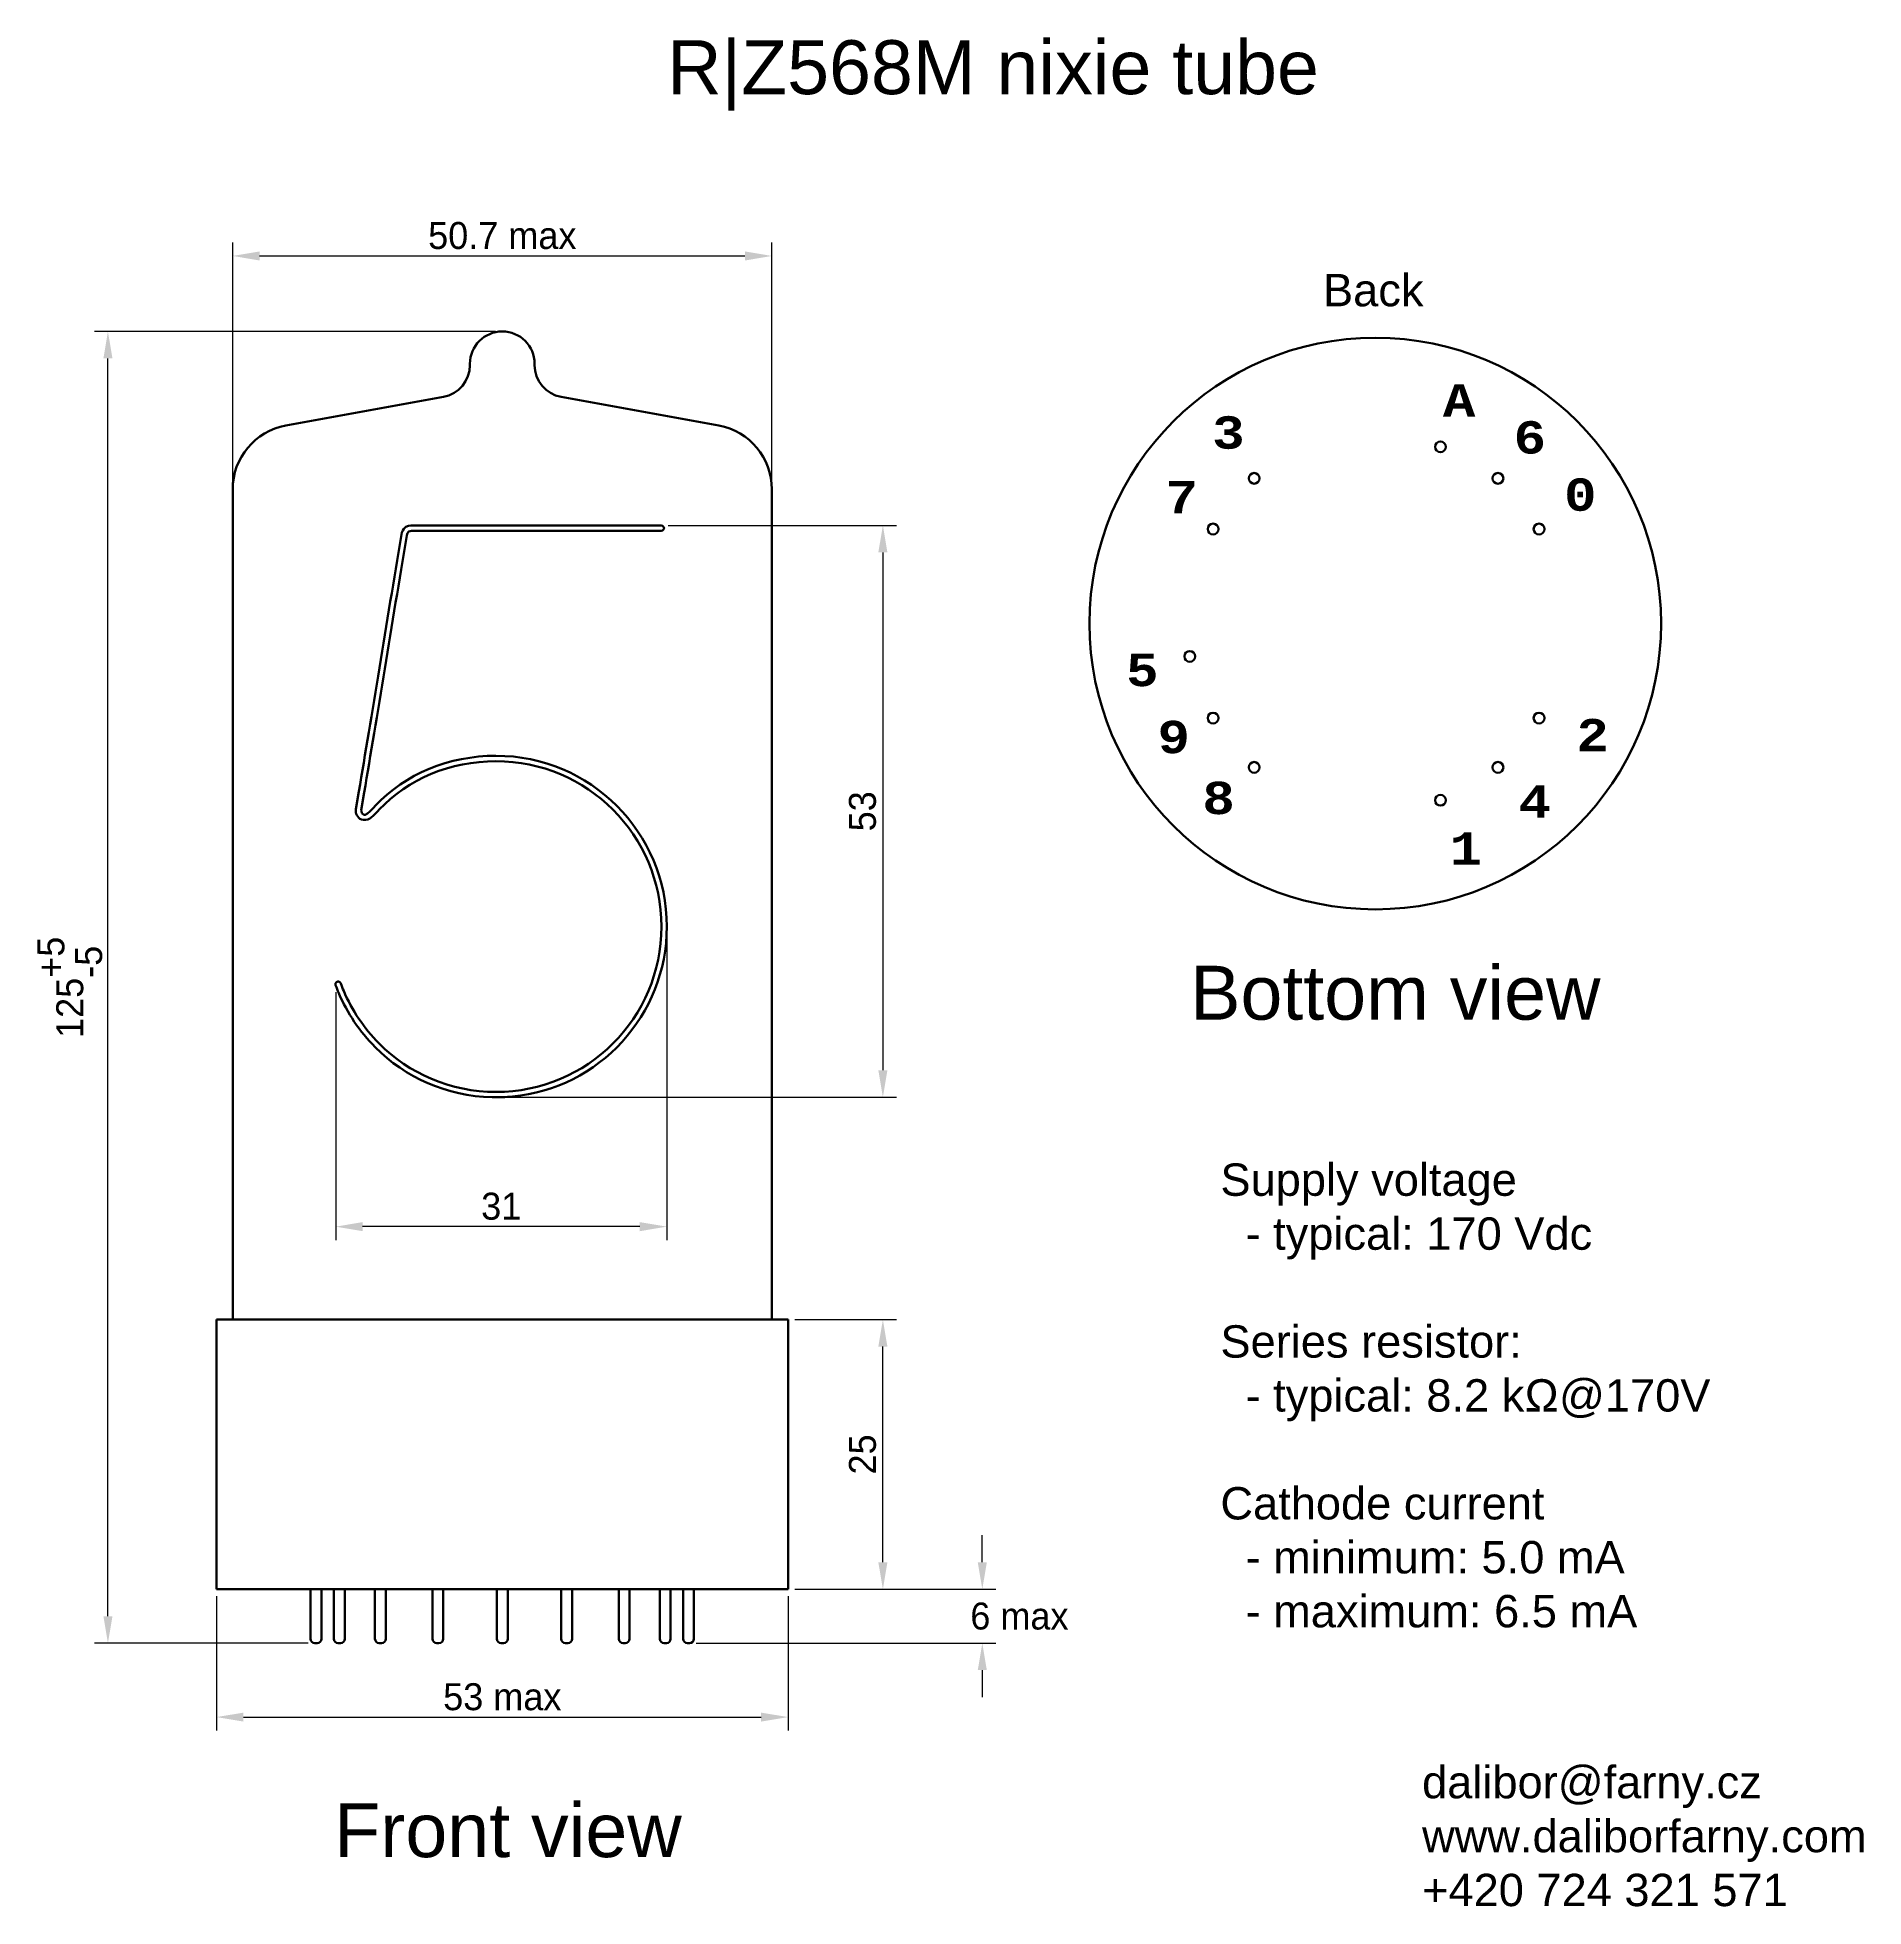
# Model space of a CAD drawing. Header units: millimetres. Extents: x 32 to 201, y 7 to 180.
import ezdxf

# ---------------------------------------------------------------- set-up
doc = ezdxf.new("R2010")
doc.units = ezdxf.units.MM
doc.layers.get('0').update_dxf_attribs({"color": 18, "lineweight": 50, "true_color": 0x000000})
doc.layers.add('koty', color=1, linetype='Continuous', lineweight=25, true_color=0xff0000)
doc.styles.add('QCADDimTextStyle', font='txt')
doc.styles.add('textstyle11', font='CourierCad')
doc.styles.add('textstyle12', font='CourierCad')
doc.styles.add('textstyle13', font='CourierCad')
doc.styles.add('textstyle14', font='CourierCad')
doc.styles.add('textstyle15', font='CourierCad')
doc.styles.add('textstyle16', font='CourierCad')
doc.styles.add('textstyle17', font='CourierCad')
doc.styles.add('textstyle18', font='CourierCad')
doc.styles.add('textstyle19', font='CourierCad')
doc.styles.add('textstyle20', font='CourierCad')
doc.styles.add('textstyle21', font='')
doc.styles.add('textstyle22', font='')
doc.styles.add('textstyle23', font='')
doc.styles.add('textstyle24', font='')
doc.styles.add('textstyle25', font='')
doc.styles.add('textstyle26', font='')
doc.styles.add('textstyle27', font='')
doc.styles.get('textstyle21').set_extended_font_data('Courier New')
doc.styles.get('textstyle22').set_extended_font_data('Arial')
doc.styles.get('textstyle23').set_extended_font_data('Arial')
doc.styles.get('textstyle24').set_extended_font_data('Arial')
doc.styles.get('textstyle25').set_extended_font_data('Arial')
doc.styles.get('textstyle26').set_extended_font_data('Arial')
doc.styles.get('textstyle27').set_extended_font_data('Arial')
doc.dimstyles.new('QCADDimStyle', dxfattribs={"dimtxt": 2.5, "dimasz": 2.5, "dimexe": 1.25, "dimexo": 0.625, "dimtad": 1, "dimtoh": 1, "dimdec": 4, "dimzin": 0, "dimdsep": 46, "dimtxsty": 'QCADDimTextStyle', "dimcen": 0.09, "dimadec": 0, "dimazin": 0, "dimtfac": 1, "dimtdec": 4, "dimtofl": 0, "dimtmove": 0, "dimatfit": 3, "dimfxl": 1, "dimtolj": 1, "dimtzin": 0, "dimarcsym": 0})

# ---------------------------------------------------------------- blocks, each defined once
blk = doc.blocks.new('*D2')
at = {"layer": 'koty', "color": 0, "lineweight": -2}
for p, q in [((90.08, 135.02), (111.25, 135.02)), ((110, 132.52), (110, 84.5)), ((75.33, 82), (111.25, 82))]:
    blk.add_line(p, q, dxfattribs=at)
at = {"layer": 'koty', "color": 0}
for points in [[(110.42, 132.52), (109.58, 132.52), (110, 135.02)], [(109.58, 84.5), (110.42, 84.5), (110, 82)]]:
    blk.add_solid(points, dxfattribs=at)
at = {"layer": 'koty', "color": 0, "insert": (108.12, 108.51), "char_height": 2.5, "attachment_point": 5, "rotation": 90, "style": 'QCADDimTextStyle'}
blk.add_mtext('\\A1;53', dxfattribs=at)
blk = doc.blocks.new('*D3')
at = {"layer": 'koty', "color": 0, "lineweight": -2}
for p, q in [((89.96, 97.19), (89.96, 68.75)), ((59.26, 91.75), (59.26, 68.75)), ((87.46, 70), (61.76, 70))]:
    blk.add_line(p, q, dxfattribs=at)
at = {"layer": 'koty', "color": 0}
for points in [[(61.76, 70.42), (61.76, 69.58), (59.26, 70)], [(87.46, 69.58), (87.46, 70.42), (89.96, 70)]]:
    blk.add_solid(points, dxfattribs=at)
at = {"layer": 'koty', "color": 0, "insert": (74.61, 71.88), "char_height": 2.5, "attachment_point": 5, "style": 'QCADDimTextStyle'}
blk.add_mtext('\\A1;31', dxfattribs=at)
blk = doc.blocks.new('*D4')
at = {"layer": 'koty', "color": 0, "lineweight": -2}
for p, q in [((119.22, 38.88), (119.22, 41.38)), ((101.83, 36.38), (120.47, 36.38)), ((92.7, 31.38), (120.47, 31.38)), ((119.22, 28.88), (119.22, 26.38))]:
    blk.add_line(p, q, dxfattribs=at)
at = {"layer": 'koty', "color": 0}
for points in [[(118.8, 38.88), (119.64, 38.88), (119.22, 36.38)], [(119.64, 28.88), (118.8, 28.88), (119.22, 31.38)]]:
    blk.add_solid(points, dxfattribs=at)
at = {"layer": 'koty', "color": 0, "insert": (122.66, 33.88), "char_height": 2.5, "attachment_point": 5, "style": 'QCADDimTextStyle'}
blk.add_mtext('\\A1;6 max', dxfattribs=at)
blk = doc.blocks.new('*D5')
at = {"layer": 'koty', "color": 0, "lineweight": -2}
for p, q in [((101.83, 61.38), (111.25, 61.38)), ((110, 38.88), (110, 58.88)), ((101.83, 36.38), (111.25, 36.38))]:
    blk.add_line(p, q, dxfattribs=at)
at = {"layer": 'koty', "color": 0}
for points in [[(110.42, 58.88), (109.58, 58.88), (110, 61.38)], [(109.58, 38.88), (110.42, 38.88), (110, 36.38)]]:
    blk.add_solid(points, dxfattribs=at)
at = {"layer": 'koty', "color": 0, "insert": (108.12, 48.88), "char_height": 2.5, "attachment_point": 5, "rotation": 90, "style": 'QCADDimTextStyle'}
blk.add_mtext('\\A1;25', dxfattribs=at)
blk = doc.blocks.new('*D6')
at = {"layer": 'koty', "color": 0, "lineweight": -2}
for p, q in [((49.71, 138.99), (49.71, 161.25)), ((99.71, 138.99), (99.71, 161.25)), ((52.21, 160), (97.21, 160))]:
    blk.add_line(p, q, dxfattribs=at)
at = {"layer": 'koty', "color": 0}
for points in [[(52.21, 160.42), (52.21, 159.58), (49.71, 160)], [(97.21, 159.58), (97.21, 160.42), (99.71, 160)]]:
    blk.add_solid(points, dxfattribs=at)
at = {"layer": 'koty', "color": 0, "insert": (74.71, 161.88), "char_height": 2.5, "attachment_point": 5, "style": 'QCADDimTextStyle'}
blk.add_mtext('\\A1;50.7 max', dxfattribs=at)
blk = doc.blocks.new('*D7')
at = {"layer": 'koty', "color": 0, "lineweight": -2}
for p, q in [((48.21, 35.75), (48.21, 23.28)), ((101.21, 35.75), (101.21, 23.28)), ((50.71, 24.53), (98.71, 24.53))]:
    blk.add_line(p, q, dxfattribs=at)
at = {"layer": 'koty', "color": 0}
for points in [[(50.71, 24.94), (50.71, 24.11), (48.21, 24.53)], [(98.71, 24.11), (98.71, 24.94), (101.21, 24.53)]]:
    blk.add_solid(points, dxfattribs=at)
at = {"layer": 'koty', "color": 0, "insert": (74.71, 26.4), "char_height": 2.5, "attachment_point": 5, "style": 'QCADDimTextStyle'}
blk.add_mtext('\\A1;53 max', dxfattribs=at)
blk = doc.blocks.new('*D8')
at = {"layer": 'koty', "color": 0, "lineweight": -2}
for p, q in [((74.08, 153), (36.89, 153)), ((38.14, 33.88), (38.14, 150.5)), ((56.71, 31.38), (36.89, 31.38))]:
    blk.add_line(p, q, dxfattribs=at)
at = {"layer": 'koty', "color": 0}
for points in [[(38.56, 150.5), (37.72, 150.5), (38.14, 153)], [(37.72, 33.88), (38.56, 33.88), (38.14, 31.38)]]:
    blk.add_solid(points, dxfattribs=at)
at = {"layer": 'koty', "color": 0, "insert": (34.6, 92.19), "char_height": 2.5, "attachment_point": 5, "rotation": 90, "style": 'QCADDimTextStyle'}
blk.add_mtext('\\A1;\\A1;125\\S+5^ -5;', dxfattribs=at)

msp = doc.modelspace()

# ---------------------------------------------------------------- linework, layer by layer
for p, q in [((74.70799, 153), (74.70799, 153)), ((71.70799, 150), (71.70799, 149.88064)), ((77.70799, 150), (77.70799, 149.88064)), ((54.63468, 144.27267), (69.24465, 146.92903)), ((80.17133, 146.92903), (94.7813, 144.27267)), ((49.70799, 61.37691), (49.70799, 138.36945)), ((99.70799, 61.37691), (99.70799, 138.36945)), ((73.49001, 135.01861), (75.71252, 135.01859)), ((48.20799, 36.37691), (48.20799, 61.37691)), ((48.20799, 61.37691), (101.20799, 61.37691)), ((48.20799, 61.37691), (101.20799, 61.37691)), ((101.20799, 36.37691), (101.20799, 61.37691)), ((48.20799, 36.37691), (101.20799, 36.37691)), ((56.93599, 31.77691), (56.93599, 36.37691)), ((57.93599, 31.77691), (57.93599, 36.37691)), ((59.09499, 31.77691), (59.09499, 36.37691)), ((60.09499, 31.77691), (60.09499, 36.37691)), ((62.90499, 31.77691), (62.90499, 36.37691)), ((63.90499, 31.77691), (63.90499, 36.37691)), ((68.23899, 31.77691), (68.23899, 36.37691)), ((69.23899, 31.77691), (69.23899, 36.37691)), ((74.20799, 31.77691), (74.20799, 36.37691)), ((75.20799, 31.77691), (75.20799, 36.37691)), ((80.17699, 31.77691), (80.17699, 36.37691)), ((81.17699, 31.77691), (81.17699, 36.37691)), ((85.51099, 31.77691), (85.51099, 36.37691)), ((86.51099, 31.77691), (86.51099, 36.37691)), ((89.32099, 31.77691), (89.32099, 36.37691)), ((90.32099, 31.77691), (90.32099, 36.37691)), ((91.47999, 31.77691), (91.47999, 36.37691)), ((92.47999, 31.77691), (92.47999, 36.37691)), ((57.33599, 31.37691), (57.53599, 31.37691)), ((59.49499, 31.37691), (59.69499, 31.37691)), ((63.30499, 31.37691), (63.50499, 31.37691)), ((68.63899, 31.37691), (68.83899, 31.37691)), ((74.60799, 31.37691), (74.80799, 31.37691)), ((80.57699, 31.37691), (80.77699, 31.37691)), ((85.91099, 31.37691), (86.11099, 31.37691)), ((89.72099, 31.37691), (89.92099, 31.37691)), ((91.87999, 31.37691), (92.07999, 31.37691))]:
    msp.add_line(p, q)
at = {"color": 7, "true_color": 0xffffff}
for points in [[(73.49001, 135.01861), (66.45209, 135.01861), (66.44329, 135.01861)], [(89.45322, 135.01859), (75.71252, 135.01859)], [(61.4162, 110.33298), (61.1428, 108.70138)], [(61.63669, 108.61318), (61.91009, 110.24477)]]:
    msp.add_lwpolyline(points, dxfattribs=at)
for centre, radius in [((155.66181, 125.9184), 26.5), ((161.70255, 142.3014), 0.5), ((144.43055, 139.3804), 0.5), ((167.03655, 139.3804), 0.5), ((140.62055, 134.6814), 0.5), ((170.84655, 134.6814), 0.5), ((138.46155, 122.8704), 0.5), ((140.62055, 117.1554), 0.5), ((170.84655, 117.1554), 0.5), ((144.43055, 112.5834), 0.5), ((167.03655, 112.5834), 0.5), ((161.70255, 109.5354), 0.5)]:
    msp.add_circle(centre, radius)
for centre, radius, start, end in [((74.70799, 150), 3, 90, 180), ((74.70799, 150), 3, 0, 90), ((68.70799, 149.88064), 3, 280.3048465, 0), ((80.70799, 149.88064), 3, 180, 259.6951535), ((55.70799, 138.36945), 6, 100.3048465, 180), ((93.70799, 138.36945), 6, 0, 79.6951535), ((74.16761, 98.52026), 16.52909, 268.5988218, 275.1481578), ((57.33599, 31.77691), 0.4, 180, 270), ((57.53599, 31.77691), 0.4, 270, 0), ((59.49499, 31.77691), 0.4, 180, 270), ((59.69499, 31.77691), 0.4, 270, 0), ((63.30499, 31.77691), 0.4, 180, 270), ((63.50499, 31.77691), 0.4, 270, 0), ((68.63899, 31.77691), 0.4, 180, 270), ((68.83899, 31.77691), 0.4, 270, 0), ((74.60799, 31.77691), 0.4, 180, 270), ((74.80799, 31.77691), 0.4, 270, 0), ((80.57699, 31.77691), 0.4, 180, 270), ((80.77699, 31.77691), 0.4, 270, 0), ((85.91099, 31.77691), 0.4, 180, 270), ((86.11099, 31.77691), 0.4, 270, 0), ((89.72099, 31.77691), 0.4, 180, 270), ((89.92099, 31.77691), 0.4, 270, 0), ((91.87999, 31.77691), 0.4, 180, 270), ((92.07999, 31.77691), 0.4, 270, 0)]:
    msp.add_arc(centre, radius, start, end)
for points in [[(65.32322, 133.99555), (64.02401, 126.12892), (62.5619, 117.27012), (61.4162, 110.33298)], [(61.91009, 110.24477), (63.05579, 117.18191), (64.51789, 126.04071), (65.81711, 133.90734)], [(65.5878, 134.70111), (65.41677, 134.4806), (65.36573, 134.25298), (65.32322, 133.99555)], [(66.44329, 135.01861), (66.17456, 135.02343), (65.81499, 134.99402), (65.5878, 134.70111)], [(65.81711, 133.90734), (65.85759, 134.15249), (65.883, 134.27014), (65.98468, 134.40123)], [(65.98468, 134.40123), (66.02796, 134.45703), (66.24722, 134.51985), (66.44329, 134.51588)], [(66.44329, 134.51588), (66.44329, 134.51588), (89.45322, 134.51588), (89.45322, 134.51588)], [(89.6709, 134.89292), (89.626, 134.97068), (89.54302, 135.01859), (89.45322, 135.01859)], [(89.45322, 134.51588), (89.54302, 134.51588), (89.626, 134.56379), (89.6709, 134.64156)], [(89.6709, 134.64156), (89.7158, 134.71933), (89.7158, 134.81515), (89.6709, 134.89292)], [(74.12502, 113.65791), (69.7582, 113.65791), (65.70065, 111.97553), (62.92433, 109.01006)], [(63.29475, 108.66611), (65.9692, 111.52277), (69.88624, 113.1552), (74.12502, 113.1552)], [(89.96475, 97.81819), (89.96475, 106.5589), (82.86574, 113.65791), (74.12502, 113.65791)], [(74.12502, 113.1552), (82.59551, 113.1552), (89.46204, 106.28868), (89.46204, 97.81819)], [(61.1428, 108.70138), (61.06477, 108.30882), (61.27069, 107.91217), (61.64551, 107.7577)], [(61.83954, 108.21631), (61.7134, 108.2683), (61.60899, 108.46501), (61.63669, 108.60437)], [(61.63669, 108.60437), (61.63674, 108.60731), (61.63674, 108.61024), (61.63669, 108.61318)], [(61.64551, 107.7577), (61.8821, 107.6602), (62.17605, 107.68659), (62.42162, 107.8459)], [(62.14822, 108.26923), (61.98628, 108.16418), (61.96109, 108.16622), (61.83954, 108.21631)], [(62.92433, 109.01006), (62.55428, 108.61481), (62.31016, 108.37429), (62.14822, 108.26923)], [(62.42162, 107.8459), (62.66719, 108.0052), (62.91922, 108.265), (63.29475, 108.66611)], [(89.46204, 97.81819), (89.46204, 89.34769), (82.59551, 82.49), (74.12502, 82.49)], [(75.65079, 82.05784), (83.6749, 82.82802), (89.96475, 89.5937), (89.96475, 97.81819)], [(59.28981, 92.63037), (59.23261, 92.55851), (59.21941, 92.46108), (59.25544, 92.37659)], [(59.25544, 92.37659), (59.34424, 92.13408), (59.43751, 91.899), (59.53766, 91.66222)], [(59.52941, 92.72079), (59.439, 92.73695), (59.34701, 92.70223), (59.28981, 92.63037)], [(59.72287, 92.55298), (59.6941, 92.6402), (59.61983, 92.70463), (59.52941, 92.72079)], [(60.00509, 91.85625), (59.90813, 92.08551), (59.80884, 92.31818), (59.72287, 92.55298)], [(63.28593, 86.97909), (61.8709, 88.4059), (60.76341, 90.07265), (60.00509, 91.85625)], [(59.53766, 91.66222), (60.3211, 89.81952), (61.4736, 88.09802), (62.93315, 86.62631)], [(74.12502, 82.49), (69.88977, 82.49), (66.06072, 84.20429), (63.28593, 86.97909)], [(62.93315, 86.62631), (65.71807, 83.8414), (69.53771, 82.09168), (73.76343, 81.99611)]]:
    msp.add_open_spline(points, degree=3, dxfattribs=at)

# ---------------------------------------------------------------- texts
at = {"char_height": 1, "attachment_point": 1}
for s, insert, style in [('\\H5;R|Z568M nixie tube', (90, 180), 'textstyle25'), ('\\H3;Back', (150.81349, 158.33414), 'textstyle27'), ('\\fCourier New|b1|i0|c0|p0;\\H3;A', (161.92927, 148.10053), 'textstyle21'), ('\\fCourier New|b1|i0|c0|p0;\\H3;3', (140.53884, 145.13439), 'textstyle11'), ('\\fCourier New|b1|i0|c0|p0;\\H3;6', (168.489, 144.67806), 'textstyle20'), ('\\fCourier New|b1|i0|c0|p0;\\H3;7', (136.20371, 139.14507), 'textstyle12'), ('\\fCourier New|b1|i0|c0|p0;\\H3;0', (173.16637, 139.37324), 'textstyle19'), ('\\fCourier New|b1|i0|c0|p0;\\H3;5', (132.55308, 123.11651), 'textstyle13'), ('\\fCourier New|b1|i0|c0|p0;\\H3;9', (135.46218, 116.89903), 'textstyle14'), ('\\fCourier New|b1|i0|c0|p0;\\H3;2', (174.3072, 117.07015), 'textstyle18'), ('\\fCourier New|b1|i0|c0|p0;\\H3;8', (139.62618, 111.25195), 'textstyle15'), ('\\fCourier New|b1|i0|c0|p0;\\H3;4', (168.94533, 110.90971), 'textstyle17'), ('\\fCourier New|b1|i0|c0|p0;\\H3;1', (162.55672, 106.57458), 'textstyle16'), ('\\H5;Bottom view', (138.50202, 94.18992), 'textstyle22'), ('\\H3;Supply voltage\\P  - typical: 170 Vdc\\P\\PSeries resistor: \\P  - typical: 8.2 kΩ@170V\\P\\PCathode current\\P  - minimum: 5.0 mA\\P  - maximum: 6.5 mA', (141.30097, 75.85895), 'textstyle24'), ('\\H3;dalibor@farny.cz\\Pwww.daliborfarny.com\\P+420 724 321 571', (160, 20), 'textstyle26'), ('\\H5;Front view', (59.12976, 16.54253), 'textstyle23')]:
    msp.add_mtext(s, dxfattribs=dict(at, insert=insert, style=style))

# ---------------------------------------------------------------- dimensions: what is measured, and where the dimension line sits
at = {"layer": 'koty'}
for base, p1, p2, text, picture, middle in [((99.70799, 160), (49.70799, 138.36945), (99.70799, 138.36945), '50.7 max', '*D6', (74.70799, 161.875)), ((59.25544, 70), (89.96475, 97.81819), (59.25544, 92.37659), '31', '*D3', (74.61009, 71.875)), ((101.20799, 24.52665), (48.20799, 36.37691), (101.20799, 36.37691), '53 max', '*D7', (74.70799, 26.40165))]:
    dim = msp.add_linear_dim(base=base, p1=p1, p2=p2, text=text, dimstyle='QCADDimStyle', override={"dimtxt": 2.5, "dimasz": 2.5, "dimexe": 1.25, "dimexo": 0.625, "dimgap": 0.625, "dimzin": 8, "dimclrd": 0, "dimclre": 0, "dimclrt": 0, "dimazin": 2, "dimtmove": 2}, dxfattribs=at)
    dim.commit()
    dim.dimension.update_dxf_attribs({"geometry": picture, "text_midpoint": middle})
for base, p1, p2, text, picture, middle in [((38.13992, 153), (57.33599, 31.37691), (74.70799, 153), '\\A1;125\\S+5^ -5;', '*D8', (34.59825, 92.18846)), ((110, 82), (89.45322, 135.01859), (74.70799, 82), '53', '*D2', (108.125, 108.5093)), ((119.22004, 36.37691), (92.07999, 31.37691), (101.20799, 36.37691), '6 max', '*D4', (122.65754, 33.87691))]:
    dim = msp.add_linear_dim(base=base, p1=p1, p2=p2, angle=90, text=text, dimstyle='QCADDimStyle', override={"dimtxt": 2.5, "dimasz": 2.5, "dimexe": 1.25, "dimexo": 0.625, "dimgap": 0.625, "dimzin": 8, "dimclrd": 0, "dimclre": 0, "dimclrt": 0, "dimazin": 2, "dimtmove": 2}, dxfattribs=at)
    dim.commit()
    dim.dimension.update_dxf_attribs({"geometry": picture, "text_midpoint": middle})
dim = msp.add_linear_dim(base=(110, 61.37691), p1=(101.20799, 36.37691), p2=(101.20799, 61.37691), angle=90, dimstyle='QCADDimStyle', override={"dimtxt": 2.5, "dimasz": 2.5, "dimexe": 1.25, "dimexo": 0.625, "dimgap": 0.625, "dimzin": 8, "dimclrd": 0, "dimclre": 0, "dimclrt": 0, "dimazin": 2, "dimtmove": 2}, dxfattribs=at)
dim.commit()
dim.dimension.update_dxf_attribs({"geometry": '*D5', "text_midpoint": (108.125, 48.87691)})

doc.saveas('drawing.dxf')
